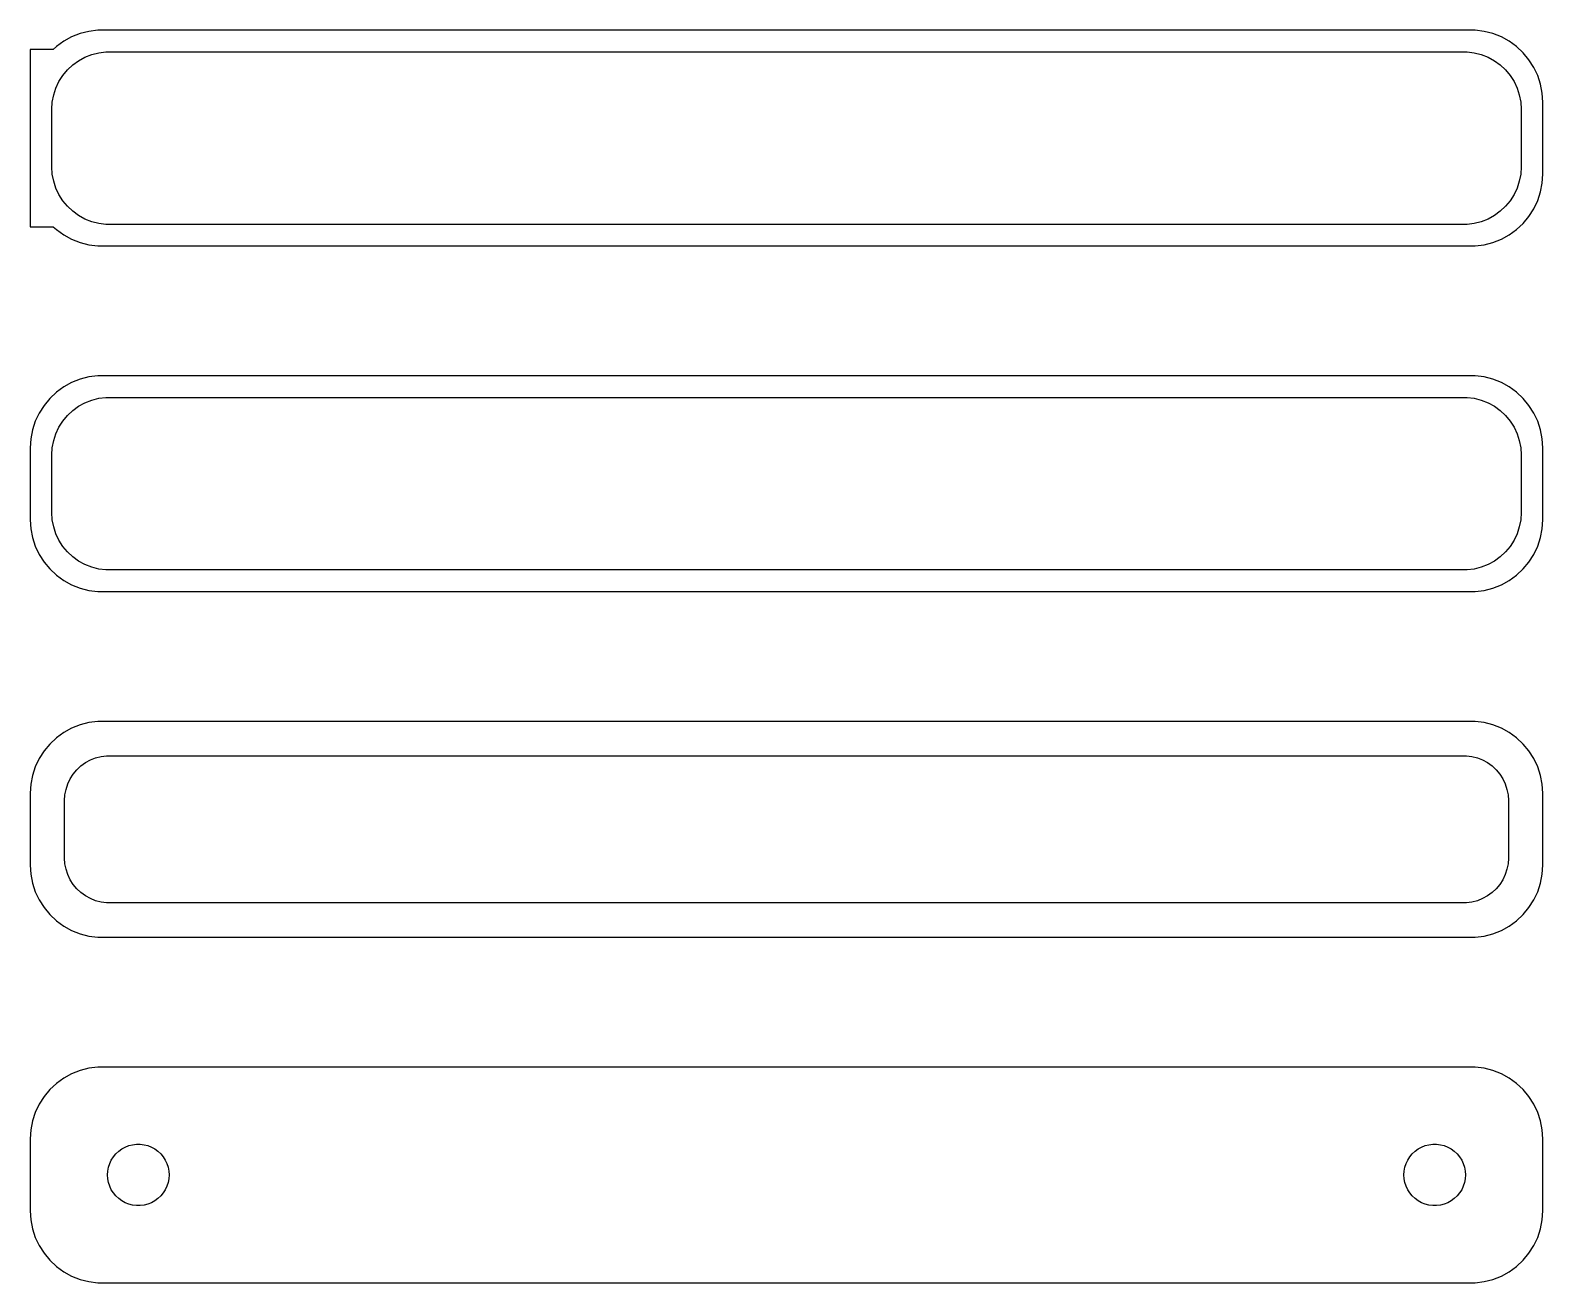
# Model space of a CAD drawing. Header units: metres. Extents: x -52 to 52, y 89 to 175.
import ezdxf

# ---------------------------------------------------------------- set-up
doc = ezdxf.new("R2010")
doc.units = ezdxf.units.M

msp = doc.modelspace()

# ---------------------------------------------------------------- linework, layer by layer
for p, q in [((-48.4369, 175.411), (-49.0451, 175.255)), ((-47.8139, 175.49), (-48.4369, 175.411)), ((47.8139, 175.49), (-47.8139, 175.49)), ((48.4369, 175.411), (47.8139, 175.49)), ((49.0451, 175.255), (48.4369, 175.411)), ((-50.6871, 174.353), (-50.9, 174.153)), ((-50.1791, 174.722), (-50.6871, 174.353)), ((-49.6289, 175.024), (-50.1791, 174.722)), ((-49.0451, 175.255), (-49.6289, 175.024)), ((49.6289, 175.024), (49.0451, 175.255)), ((50.1791, 174.722), (49.6289, 175.024)), ((50.6871, 174.353), (50.1791, 174.722)), ((51.1448, 173.923), (50.6871, 174.353)), ((-50.9, 174.153), (-52.5, 174.153)), ((-52.5, 174.153), (-52.5, 161.847)), ((-49.5497, 173.082), (-49.1433, 173.377)), ((-49.1433, 173.377), (-48.7031, 173.619)), ((-48.7031, 173.619), (-48.2361, 173.804)), ((-48.2361, 173.804), (-47.7495, 173.929)), ((-47.7495, 173.929), (-47.2512, 173.992)), ((-47.2512, 173.992), (47.2512, 173.992)), ((47.2512, 173.992), (47.7495, 173.929)), ((47.7495, 173.929), (48.2361, 173.804)), ((48.2361, 173.804), (48.7031, 173.619)), ((48.7031, 173.619), (49.1433, 173.377)), ((49.1433, 173.377), (49.5497, 173.082)), ((51.5451, 173.439), (51.1448, 173.923)), ((51.8815, 172.909), (51.5451, 173.439)), ((-50.5052, 171.927), (-50.2361, 172.351)), ((-50.2361, 172.351), (-49.9159, 172.738)), ((-49.9159, 172.738), (-49.5497, 173.082)), ((49.5497, 173.082), (49.9159, 172.738)), ((49.9159, 172.738), (50.2361, 172.351)), ((50.2361, 172.351), (50.5052, 171.927)), ((52.1489, 172.341), (51.8815, 172.909)), ((52.3429, 171.743), (52.1489, 172.341)), ((-50.8743, 170.995), (-50.7191, 171.472)), ((-50.7191, 171.472), (-50.5052, 171.927)), ((50.5052, 171.927), (50.7191, 171.472)), ((50.7191, 171.472), (50.8743, 170.995)), ((52.4606, 171.127), (52.3429, 171.743)), ((-51, 170), (-50.9685, 170.501)), ((-50.9685, 170.501), (-50.8743, 170.995)), ((50.8743, 170.995), (50.9685, 170.501)), ((50.9685, 170.501), (51, 170)), ((52.5, 170.5), (52.4606, 171.127)), ((52.5, 165.5), (52.5, 170.5)), ((-51, 166), (-51, 170)), ((51, 170), (51, 166)), ((-50.9685, 165.499), (-51, 166)), ((51, 166), (50.9685, 165.499)), ((-50.8743, 165.005), (-50.9685, 165.499)), ((-50.7191, 164.528), (-50.8743, 165.005)), ((50.8743, 165.005), (50.7191, 164.528)), ((50.9685, 165.499), (50.8743, 165.005)), ((52.3429, 164.257), (52.4606, 164.873)), ((52.4606, 164.873), (52.5, 165.5)), ((-50.5052, 164.073), (-50.7191, 164.528)), ((-50.2361, 163.649), (-50.5052, 164.073)), ((50.5052, 164.073), (50.2361, 163.649)), ((50.7191, 164.528), (50.5052, 164.073)), ((52.1489, 163.659), (52.3429, 164.257)), ((-49.9159, 163.262), (-50.2361, 163.649)), ((-49.5497, 162.918), (-49.9159, 163.262)), ((-49.1433, 162.623), (-49.5497, 162.918)), ((49.5497, 162.918), (49.1433, 162.623)), ((49.9159, 163.262), (49.5497, 162.918)), ((50.2361, 163.649), (49.9159, 163.262)), ((51.5451, 162.561), (51.8815, 163.091)), ((51.8815, 163.091), (52.1489, 163.659)), ((-52.5, 161.847), (-50.9, 161.847)), ((-50.9, 161.847), (-50.6871, 161.647)), ((-48.7031, 162.381), (-49.1433, 162.623)), ((-48.2361, 162.196), (-48.7031, 162.381)), ((-47.7495, 162.071), (-48.2361, 162.196)), ((-47.2512, 162.008), (-47.7495, 162.071)), ((47.2512, 162.008), (-47.2512, 162.008)), ((47.7495, 162.071), (47.2512, 162.008)), ((48.2361, 162.196), (47.7495, 162.071)), ((48.7031, 162.381), (48.2361, 162.196)), ((49.1433, 162.623), (48.7031, 162.381)), ((50.6871, 161.647), (51.1448, 162.077)), ((51.1448, 162.077), (51.5451, 162.561)), ((-50.6871, 161.647), (-50.1791, 161.278)), ((-50.1791, 161.278), (-49.6289, 160.976)), ((-49.6289, 160.976), (-49.0451, 160.745)), ((-49.0451, 160.745), (-48.4369, 160.589)), ((48.4369, 160.589), (49.0451, 160.745)), ((49.0451, 160.745), (49.6289, 160.976)), ((49.6289, 160.976), (50.1791, 161.278)), ((50.1791, 161.278), (50.6871, 161.647)), ((-48.4369, 160.589), (-47.8139, 160.51)), ((-47.8139, 160.51), (47.8139, 160.51)), ((47.8139, 160.51), (48.4369, 160.589)), ((-49.0451, 151.255), (-49.6289, 151.024)), ((-48.4369, 151.411), (-49.0451, 151.255)), ((-47.8139, 151.49), (-48.4369, 151.411)), ((47.8139, 151.49), (-47.8139, 151.49)), ((48.4369, 151.411), (47.8139, 151.49)), ((49.0451, 151.255), (48.4369, 151.411)), ((49.6289, 151.024), (49.0451, 151.255)), ((-50.6871, 150.353), (-51.1448, 149.923)), ((-50.1791, 150.722), (-50.6871, 150.353)), ((-49.6289, 151.024), (-50.1791, 150.722)), ((50.1791, 150.722), (49.6289, 151.024)), ((50.6871, 150.353), (50.1791, 150.722)), ((51.1448, 149.923), (50.6871, 150.353)), ((-51.5451, 149.439), (-51.8815, 148.909)), ((-51.1448, 149.923), (-51.5451, 149.439)), ((-49.5497, 149.082), (-49.1433, 149.377)), ((-49.1433, 149.377), (-48.7031, 149.619)), ((-48.7031, 149.619), (-48.2361, 149.804)), ((-48.2361, 149.804), (-47.7495, 149.929)), ((-47.7495, 149.929), (-47.2512, 149.992)), ((-47.2512, 149.992), (47.2512, 149.992)), ((47.2512, 149.992), (47.7495, 149.929)), ((47.7495, 149.929), (48.2361, 149.804)), ((48.2361, 149.804), (48.7031, 149.619)), ((48.7031, 149.619), (49.1433, 149.377)), ((49.1433, 149.377), (49.5497, 149.082)), ((51.5451, 149.439), (51.1448, 149.923)), ((51.8815, 148.909), (51.5451, 149.439)), ((-52.1489, 148.341), (-52.3429, 147.743)), ((-51.8815, 148.909), (-52.1489, 148.341)), ((-50.5052, 147.927), (-50.2361, 148.351)), ((-50.2361, 148.351), (-49.9159, 148.738)), ((-49.9159, 148.738), (-49.5497, 149.082)), ((49.5497, 149.082), (49.9159, 148.738)), ((49.9159, 148.738), (50.2361, 148.351)), ((50.2361, 148.351), (50.5052, 147.927)), ((52.1489, 148.341), (51.8815, 148.909)), ((52.3429, 147.743), (52.1489, 148.341)), ((-52.4606, 147.127), (-52.5, 146.5)), ((-52.3429, 147.743), (-52.4606, 147.127)), ((-50.8743, 146.995), (-50.7191, 147.472)), ((-50.7191, 147.472), (-50.5052, 147.927)), ((50.5052, 147.927), (50.7191, 147.472)), ((50.7191, 147.472), (50.8743, 146.995)), ((52.4606, 147.127), (52.3429, 147.743)), ((52.5, 146.5), (52.4606, 147.127)), ((-52.5, 146.5), (-52.5, 141.5)), ((-51, 146), (-50.9685, 146.501)), ((-51, 142), (-51, 146)), ((-50.9685, 146.501), (-50.8743, 146.995)), ((50.8743, 146.995), (50.9685, 146.501)), ((50.9685, 146.501), (51, 146)), ((51, 146), (51, 142)), ((52.5, 141.5), (52.5, 146.5)), ((-50.9685, 141.499), (-51, 142)), ((51, 142), (50.9685, 141.499)), ((-52.5, 141.5), (-52.4606, 140.873)), ((-52.4606, 140.873), (-52.3429, 140.257)), ((-50.8743, 141.005), (-50.9685, 141.499)), ((-50.7191, 140.528), (-50.8743, 141.005)), ((50.8743, 141.005), (50.7191, 140.528)), ((50.9685, 141.499), (50.8743, 141.005)), ((52.3429, 140.257), (52.4606, 140.873)), ((52.4606, 140.873), (52.5, 141.5)), ((-52.3429, 140.257), (-52.1489, 139.659)), ((-52.1489, 139.659), (-51.8815, 139.091)), ((-50.5052, 140.073), (-50.7191, 140.528)), ((-50.2361, 139.649), (-50.5052, 140.073)), ((50.5052, 140.073), (50.2361, 139.649)), ((50.7191, 140.528), (50.5052, 140.073)), ((51.8815, 139.091), (52.1489, 139.659)), ((52.1489, 139.659), (52.3429, 140.257)), ((-51.8815, 139.091), (-51.5451, 138.561)), ((-49.9159, 139.262), (-50.2361, 139.649)), ((-49.5497, 138.918), (-49.9159, 139.262)), ((-49.1433, 138.623), (-49.5497, 138.918)), ((-48.7031, 138.381), (-49.1433, 138.623)), ((49.1433, 138.623), (48.7031, 138.381)), ((49.5497, 138.918), (49.1433, 138.623)), ((49.9159, 139.262), (49.5497, 138.918)), ((50.2361, 139.649), (49.9159, 139.262)), ((51.5451, 138.561), (51.8815, 139.091)), ((-51.5451, 138.561), (-51.1448, 138.077)), ((-51.1448, 138.077), (-50.6871, 137.647)), ((-50.6871, 137.647), (-50.1791, 137.278)), ((-48.2361, 138.196), (-48.7031, 138.381)), ((-47.7495, 138.071), (-48.2361, 138.196)), ((-47.2512, 138.008), (-47.7495, 138.071)), ((47.2512, 138.008), (-47.2512, 138.008)), ((47.7495, 138.071), (47.2512, 138.008)), ((48.2361, 138.196), (47.7495, 138.071)), ((48.7031, 138.381), (48.2361, 138.196)), ((50.1791, 137.278), (50.6871, 137.647)), ((50.6871, 137.647), (51.1448, 138.077)), ((51.1448, 138.077), (51.5451, 138.561)), ((-50.1791, 137.278), (-49.6289, 136.976)), ((-49.6289, 136.976), (-49.0451, 136.745)), ((-49.0451, 136.745), (-48.4369, 136.589)), ((-48.4369, 136.589), (-47.8139, 136.51)), ((-47.8139, 136.51), (47.8139, 136.51)), ((47.8139, 136.51), (48.4369, 136.589)), ((48.4369, 136.589), (49.0451, 136.745)), ((49.0451, 136.745), (49.6289, 136.976)), ((49.6289, 136.976), (50.1791, 137.278)), ((-49.0451, 127.255), (-49.6289, 127.024)), ((-48.4369, 127.411), (-49.0451, 127.255)), ((-47.8139, 127.49), (-48.4369, 127.411)), ((47.8139, 127.49), (-47.8139, 127.49)), ((48.4369, 127.411), (47.8139, 127.49)), ((49.0451, 127.255), (48.4369, 127.411)), ((49.6289, 127.024), (49.0451, 127.255)), ((-50.6871, 126.353), (-51.1448, 125.923)), ((-50.1791, 126.722), (-50.6871, 126.353)), ((-49.6289, 127.024), (-50.1791, 126.722)), ((50.1791, 126.722), (49.6289, 127.024)), ((50.6871, 126.353), (50.1791, 126.722)), ((51.1448, 125.923), (50.6871, 126.353)), ((-51.5451, 125.439), (-51.8815, 124.909)), ((-51.1448, 125.923), (-51.5451, 125.439)), ((-48.3254, 124.817), (-47.9619, 124.961)), ((-47.9619, 124.961), (-47.5833, 125.058)), ((-47.5833, 125.058), (-47.1954, 125.107)), ((-47.1954, 125.107), (47.1954, 125.107)), ((47.1954, 125.107), (47.5833, 125.058)), ((47.5833, 125.058), (47.9619, 124.961)), ((47.9619, 124.961), (48.3254, 124.817)), ((51.5451, 125.439), (51.1448, 125.923)), ((51.8815, 124.909), (51.5451, 125.439)), ((-52.1489, 124.341), (-52.3429, 123.743)), ((-51.8815, 124.909), (-52.1489, 124.341)), ((-49.5184, 123.83), (-49.2692, 124.131)), ((-49.2692, 124.131), (-48.9842, 124.399)), ((-48.9842, 124.399), (-48.668, 124.628)), ((-48.668, 124.628), (-48.3254, 124.817)), ((48.3254, 124.817), (48.668, 124.628)), ((48.668, 124.628), (48.9842, 124.399)), ((48.9842, 124.399), (49.2692, 124.131)), ((49.2692, 124.131), (49.5184, 123.83)), ((52.1489, 124.341), (51.8815, 124.909)), ((52.3429, 123.743), (52.1489, 124.341)), ((-52.4606, 123.127), (-52.5, 122.5)), ((-52.3429, 123.743), (-52.4606, 123.127)), ((-50.0151, 122.774), (-49.8943, 123.146)), ((-49.8943, 123.146), (-49.7279, 123.5)), ((-49.7279, 123.5), (-49.5184, 123.83)), ((49.5184, 123.83), (49.7279, 123.5)), ((49.7279, 123.5), (49.8943, 123.146)), ((49.8943, 123.146), (50.0151, 122.774)), ((52.4606, 123.127), (52.3429, 123.743)), ((52.5, 122.5), (52.4606, 123.127)), ((-52.5, 122.5), (-52.5, 117.5)), ((-50.1129, 122), (-50.0884, 122.39)), ((-50.1129, 118), (-50.1129, 122)), ((-50.0884, 122.39), (-50.0151, 122.774)), ((50.0151, 122.774), (50.0884, 122.39)), ((50.0884, 122.39), (50.1129, 122)), ((50.1129, 122), (50.1129, 118)), ((52.5, 117.5), (52.5, 122.5)), ((-50.0884, 117.61), (-50.1129, 118)), ((-50.0151, 117.226), (-50.0884, 117.61)), ((50.0884, 117.61), (50.0151, 117.226)), ((50.1129, 118), (50.0884, 117.61)), ((-52.5, 117.5), (-52.4606, 116.873)), ((-52.4606, 116.873), (-52.3429, 116.257)), ((-49.8943, 116.854), (-50.0151, 117.226)), ((-49.7279, 116.5), (-49.8943, 116.854)), ((49.8943, 116.854), (49.7279, 116.5)), ((50.0151, 117.226), (49.8943, 116.854)), ((52.3429, 116.257), (52.4606, 116.873)), ((52.4606, 116.873), (52.5, 117.5)), ((-52.3429, 116.257), (-52.1489, 115.659)), ((-52.1489, 115.659), (-51.8815, 115.091)), ((-49.5184, 116.17), (-49.7279, 116.5)), ((-49.2692, 115.869), (-49.5184, 116.17)), ((-48.9842, 115.601), (-49.2692, 115.869)), ((-48.668, 115.372), (-48.9842, 115.601)), ((48.9842, 115.601), (48.668, 115.372)), ((49.2692, 115.869), (48.9842, 115.601)), ((49.5184, 116.17), (49.2692, 115.869)), ((49.7279, 116.5), (49.5184, 116.17)), ((51.8815, 115.091), (52.1489, 115.659)), ((52.1489, 115.659), (52.3429, 116.257)), ((-51.8815, 115.091), (-51.5451, 114.561)), ((-51.5451, 114.561), (-51.1448, 114.077)), ((-48.3254, 115.183), (-48.668, 115.372)), ((-47.9619, 115.039), (-48.3254, 115.183)), ((-47.5833, 114.942), (-47.9619, 115.039)), ((-47.1954, 114.893), (-47.5833, 114.942)), ((47.1954, 114.893), (-47.1954, 114.893)), ((47.5833, 114.942), (47.1954, 114.893)), ((47.9619, 115.039), (47.5833, 114.942)), ((48.3254, 115.183), (47.9619, 115.039)), ((48.668, 115.372), (48.3254, 115.183)), ((51.1448, 114.077), (51.5451, 114.561)), ((51.5451, 114.561), (51.8815, 115.091)), ((-51.1448, 114.077), (-50.6871, 113.647)), ((-50.6871, 113.647), (-50.1791, 113.278)), ((50.1791, 113.278), (50.6871, 113.647)), ((50.6871, 113.647), (51.1448, 114.077)), ((-50.1791, 113.278), (-49.6289, 112.976)), ((-49.6289, 112.976), (-49.0451, 112.745)), ((-49.0451, 112.745), (-48.4369, 112.589)), ((-48.4369, 112.589), (-47.8139, 112.51)), ((-47.8139, 112.51), (47.8139, 112.51)), ((47.8139, 112.51), (48.4369, 112.589)), ((48.4369, 112.589), (49.0451, 112.745)), ((49.0451, 112.745), (49.6289, 112.976)), ((49.6289, 112.976), (50.1791, 113.278)), ((-49.6289, 103.024), (-50.1791, 102.722)), ((-49.0451, 103.255), (-49.6289, 103.024)), ((-48.4369, 103.411), (-49.0451, 103.255)), ((-47.8139, 103.49), (-48.4369, 103.411)), ((47.8139, 103.49), (-47.8139, 103.49)), ((48.4369, 103.411), (47.8139, 103.49)), ((49.0451, 103.255), (48.4369, 103.411)), ((49.6289, 103.024), (49.0451, 103.255)), ((50.1791, 102.722), (49.6289, 103.024)), ((-51.1448, 101.923), (-51.5451, 101.439)), ((-50.6871, 102.353), (-51.1448, 101.923)), ((-50.1791, 102.722), (-50.6871, 102.353)), ((50.6871, 102.353), (50.1791, 102.722)), ((51.1448, 101.923), (50.6871, 102.353)), ((51.5451, 101.439), (51.1448, 101.923)), ((-51.8815, 100.909), (-52.1489, 100.341)), ((-51.5451, 101.439), (-51.8815, 100.909)), ((51.8815, 100.909), (51.5451, 101.439)), ((52.1489, 100.341), (51.8815, 100.909)), ((-52.1489, 100.341), (-52.3429, 99.7434)), ((52.3429, 99.7434), (52.1489, 100.341)), ((-52.4606, 99.1267), (-52.5, 98.5)), ((-52.3429, 99.7434), (-52.4606, 99.1267)), ((52.4606, 99.1267), (52.3429, 99.7434)), ((52.5, 98.5), (52.4606, 99.1267)), ((-52.5, 98.5), (-52.5, 93.5)), ((-46.3611, 97.6453), (-46.1441, 97.8029)), ((-46.1441, 97.8029), (-45.9092, 97.9321)), ((-45.9092, 97.9321), (-45.6598, 98.0308)), ((-45.6598, 98.0308), (-45.4001, 98.0975)), ((-45.4001, 98.0975), (-45.1341, 98.1311)), ((-45.1341, 98.1311), (-44.8659, 98.1311)), ((-44.8659, 98.1311), (-44.5999, 98.0975)), ((-44.5999, 98.0975), (-44.3401, 98.0308)), ((-44.3401, 98.0308), (-44.0908, 97.9321)), ((-44.0908, 97.9321), (-43.8559, 97.8029)), ((-43.8559, 97.8029), (-43.6389, 97.6453)), ((43.6389, 97.6453), (43.8559, 97.8029)), ((43.8559, 97.8029), (44.0908, 97.9321)), ((44.0908, 97.9321), (44.3401, 98.0308)), ((44.3401, 98.0308), (44.5999, 98.0975)), ((44.5999, 98.0975), (44.8659, 98.1311)), ((44.8659, 98.1311), (45.1341, 98.1311)), ((45.1341, 98.1311), (45.4001, 98.0975)), ((45.4001, 98.0975), (45.6598, 98.0308)), ((45.6598, 98.0308), (45.9092, 97.9321)), ((45.9092, 97.9321), (46.1441, 97.8029)), ((46.1441, 97.8029), (46.3611, 97.6453)), ((52.5, 93.5), (52.5, 98.5)), ((-47.0682, 96.531), (-46.9853, 96.786)), ((-46.9853, 96.786), (-46.8712, 97.0287)), ((-46.8712, 97.0287), (-46.7275, 97.2551)), ((-46.7275, 97.2551), (-46.5565, 97.4617)), ((-46.5565, 97.4617), (-46.3611, 97.6453)), ((-43.6389, 97.6453), (-43.4434, 97.4617)), ((-43.4434, 97.4617), (-43.2725, 97.2551)), ((-43.2725, 97.2551), (-43.1288, 97.0287)), ((-43.1288, 97.0287), (-43.0146, 96.786)), ((-43.0146, 96.786), (-42.9318, 96.531)), ((42.9318, 96.531), (43.0146, 96.786)), ((43.0146, 96.786), (43.1288, 97.0287)), ((43.1288, 97.0287), (43.2725, 97.2551)), ((43.2725, 97.2551), (43.4434, 97.4617)), ((43.4434, 97.4617), (43.6389, 97.6453)), ((46.3611, 97.6453), (46.5565, 97.4617)), ((46.5565, 97.4617), (46.7275, 97.2551)), ((46.7275, 97.2551), (46.8712, 97.0287)), ((46.8712, 97.0287), (46.9853, 96.786)), ((46.9853, 96.786), (47.0682, 96.531)), ((-47.1353, 96), (-47.1185, 96.2676)), ((-47.1185, 95.7324), (-47.1353, 96)), ((-47.1185, 96.2676), (-47.0682, 96.531)), ((-47.0682, 95.469), (-47.1185, 95.7324)), ((-42.9318, 96.531), (-42.8815, 96.2676)), ((-42.8815, 95.7324), (-42.9318, 95.469)), ((-42.8815, 96.2676), (-42.8647, 96)), ((-42.8647, 96), (-42.8815, 95.7324)), ((42.8647, 96), (42.8815, 96.2676)), ((42.8815, 95.7324), (42.8647, 96)), ((42.8815, 96.2676), (42.9318, 96.531)), ((42.9318, 95.469), (42.8815, 95.7324)), ((47.0682, 96.531), (47.1185, 96.2676)), ((47.1185, 95.7324), (47.0682, 95.469)), ((47.1185, 96.2676), (47.1353, 96)), ((47.1353, 96), (47.1185, 95.7324)), ((-46.9853, 95.214), (-47.0682, 95.469)), ((-46.8712, 94.9713), (-46.9853, 95.214)), ((-46.7275, 94.7449), (-46.8712, 94.9713)), ((-46.5565, 94.5383), (-46.7275, 94.7449)), ((-46.3611, 94.3547), (-46.5565, 94.5383)), ((-43.4434, 94.5383), (-43.6389, 94.3547)), ((-43.2725, 94.7449), (-43.4434, 94.5383)), ((-43.1288, 94.9713), (-43.2725, 94.7449)), ((-43.0146, 95.214), (-43.1288, 94.9713)), ((-42.9318, 95.469), (-43.0146, 95.214)), ((43.0146, 95.214), (42.9318, 95.469)), ((43.1288, 94.9713), (43.0146, 95.214)), ((43.2725, 94.7449), (43.1288, 94.9713)), ((43.4434, 94.5383), (43.2725, 94.7449)), ((43.6389, 94.3547), (43.4434, 94.5383)), ((46.5565, 94.5383), (46.3611, 94.3547)), ((46.7275, 94.7449), (46.5565, 94.5383)), ((46.8712, 94.9713), (46.7275, 94.7449)), ((46.9853, 95.214), (46.8712, 94.9713)), ((47.0682, 95.469), (46.9853, 95.214)), ((-52.5, 93.5), (-52.4606, 92.8733)), ((-46.1441, 94.1971), (-46.3611, 94.3547)), ((-45.9092, 94.0679), (-46.1441, 94.1971)), ((-45.6598, 93.9692), (-45.9092, 94.0679)), ((-45.4001, 93.9025), (-45.6598, 93.9692)), ((-45.1341, 93.8689), (-45.4001, 93.9025)), ((-44.8659, 93.8689), (-45.1341, 93.8689)), ((-44.5999, 93.9025), (-44.8659, 93.8689)), ((-44.3401, 93.9692), (-44.5999, 93.9025)), ((-44.0908, 94.0679), (-44.3401, 93.9692)), ((-43.8559, 94.1971), (-44.0908, 94.0679)), ((-43.6389, 94.3547), (-43.8559, 94.1971)), ((43.8559, 94.1971), (43.6389, 94.3547)), ((44.0908, 94.0679), (43.8559, 94.1971)), ((44.3401, 93.9692), (44.0908, 94.0679)), ((44.5999, 93.9025), (44.3401, 93.9692)), ((44.8659, 93.8689), (44.5999, 93.9025)), ((45.1341, 93.8689), (44.8659, 93.8689)), ((45.4001, 93.9025), (45.1341, 93.8689)), ((45.6598, 93.9692), (45.4001, 93.9025)), ((45.9092, 94.0679), (45.6598, 93.9692)), ((46.1441, 94.1971), (45.9092, 94.0679)), ((46.3611, 94.3547), (46.1441, 94.1971)), ((52.4606, 92.8733), (52.5, 93.5)), ((-52.4606, 92.8733), (-52.3429, 92.2566)), ((52.3429, 92.2566), (52.4606, 92.8733)), ((-52.3429, 92.2566), (-52.1489, 91.6594)), ((-52.1489, 91.6594), (-51.8815, 91.0912)), ((51.8815, 91.0912), (52.1489, 91.6594)), ((52.1489, 91.6594), (52.3429, 92.2566)), ((-51.8815, 91.0912), (-51.5451, 90.5611)), ((-51.5451, 90.5611), (-51.1448, 90.0773)), ((51.1448, 90.0773), (51.5451, 90.5611)), ((51.5451, 90.5611), (51.8815, 91.0912)), ((-51.1448, 90.0773), (-50.6871, 89.6474)), ((-50.6871, 89.6474), (-50.1791, 89.2784)), ((-50.1791, 89.2784), (-49.6289, 88.9759)), ((49.6289, 88.9759), (50.1791, 89.2784)), ((50.1791, 89.2784), (50.6871, 89.6474)), ((50.6871, 89.6474), (51.1448, 90.0773)), ((-49.6289, 88.9759), (-49.0451, 88.7447)), ((-49.0451, 88.7447), (-48.4369, 88.5886)), ((-48.4369, 88.5886), (-47.8139, 88.5099)), ((-47.8139, 88.5099), (47.8139, 88.5099)), ((47.8139, 88.5099), (48.4369, 88.5886)), ((48.4369, 88.5886), (49.0451, 88.7447)), ((49.0451, 88.7447), (49.6289, 88.9759))]:
    msp.add_line(p, q)

doc.saveas('drawing.dxf')
